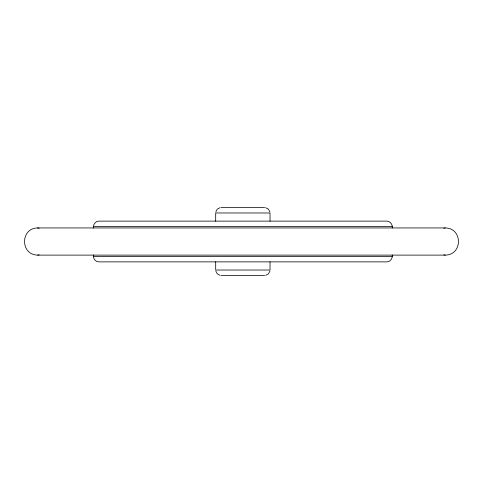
<?xml version="1.0" encoding="UTF-8"?>
<svg xmlns="http://www.w3.org/2000/svg" width="483" height="483" viewBox="0 0 483 483"><rect width="100%" height="100%" fill="white"/><g stroke="black" fill="none" stroke-linecap="round" stroke-linejoin="round"><path stroke-width="0.72" d="M93.43 228.054C92.923 224.692 95.296 221.142 98.864 221.123L386.853 221.123C390.421 221.142 392.794 224.692 392.287 228.054M392.287 254.952C392.794 258.308 390.421 261.858 386.853 261.877L98.864 261.877C95.296 261.858 92.923 258.308 93.43 254.946M215.78 211.983L217.284 209.133L220.133 207.63M269.937 271.017L268.433 273.867L265.584 275.37M37.734 227.94C20.171 228.048 20.171 255 37.734 255.109L445.266 255.109C462.829 255 462.829 228.048 445.266 227.94L37.734 227.94L39.165 228.211M37.734 255.109L39.165 254.837M443.835 228.211L445.266 227.94M221.123 207.539L264.593 207.539M93.43 226.557L392.287 226.557M93.43 256.443L392.287 256.443M221.123 275.461L264.593 275.461M443.835 254.837L445.266 255.109M265.584 207.63L268.433 209.133L269.937 211.983M220.133 275.37L217.284 273.867L215.78 271.017M270.027 221.232L270.027 212.973L215.69 212.973L215.69 221.232M270.027 261.768L270.027 270.027L215.69 270.027L215.69 261.768"/></g></svg>
